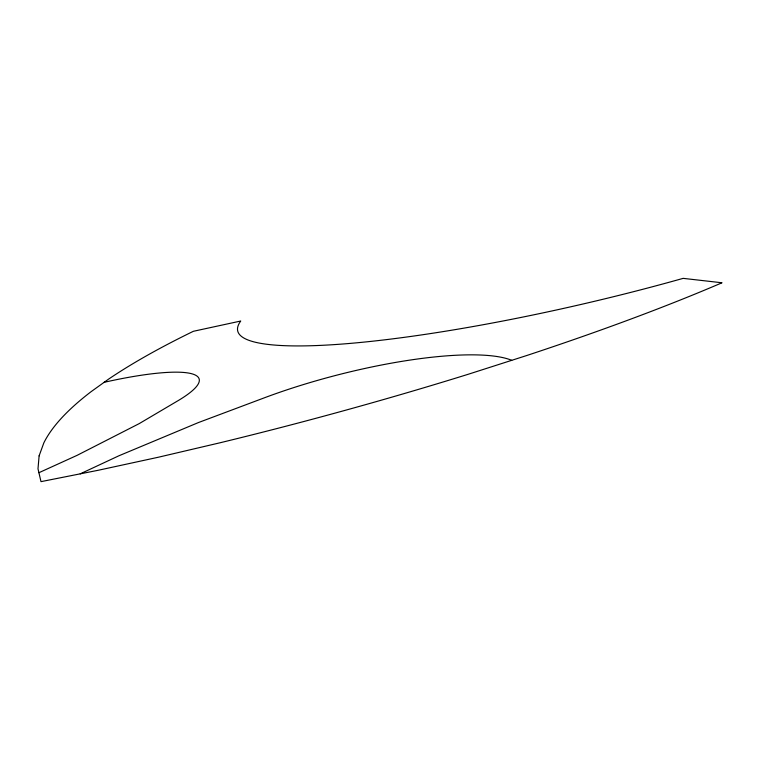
<?xml version="1.0" encoding="UTF-8"?>
<svg xmlns="http://www.w3.org/2000/svg" width="760" height="760" viewBox="0 0 760 760"><rect width="100%" height="100%" fill="white"/><g stroke="black" fill="none" stroke-linecap="round" stroke-linejoin="round"><path stroke-width="1.14" d="M80.209 473.851L118.911 455.781L198.455 422.55L262.533 398.506A180.13 41.278 -14.4 0 1 510.995 360.012L511.727 360.325M38.912 472.71L77.121 455.335L139.317 423.558L176.671 401.489A143.811 25.631 -16.6 0 0 105.649 381.976L104.129 382.318M39.111 455.858L38 468.806L40.992 481.64L98.325 470.25L158.261 457.254L220.02 442.785A622.307 92.948 -14.9 0 0 468.397 374.214L526.528 355.585A622.307 92.948 -14.9 0 0 722 282.777L683.154 278.359A344.974 51.993 -13.1 0 1 240.739 321.024L193.382 331.293A1124.791 212.885 -9.4 0 0 108.48 379.202L91.124 391.656A1124.791 212.885 -9.4 0 0 43.842 442.871L39.111 455.858"/></g></svg>
